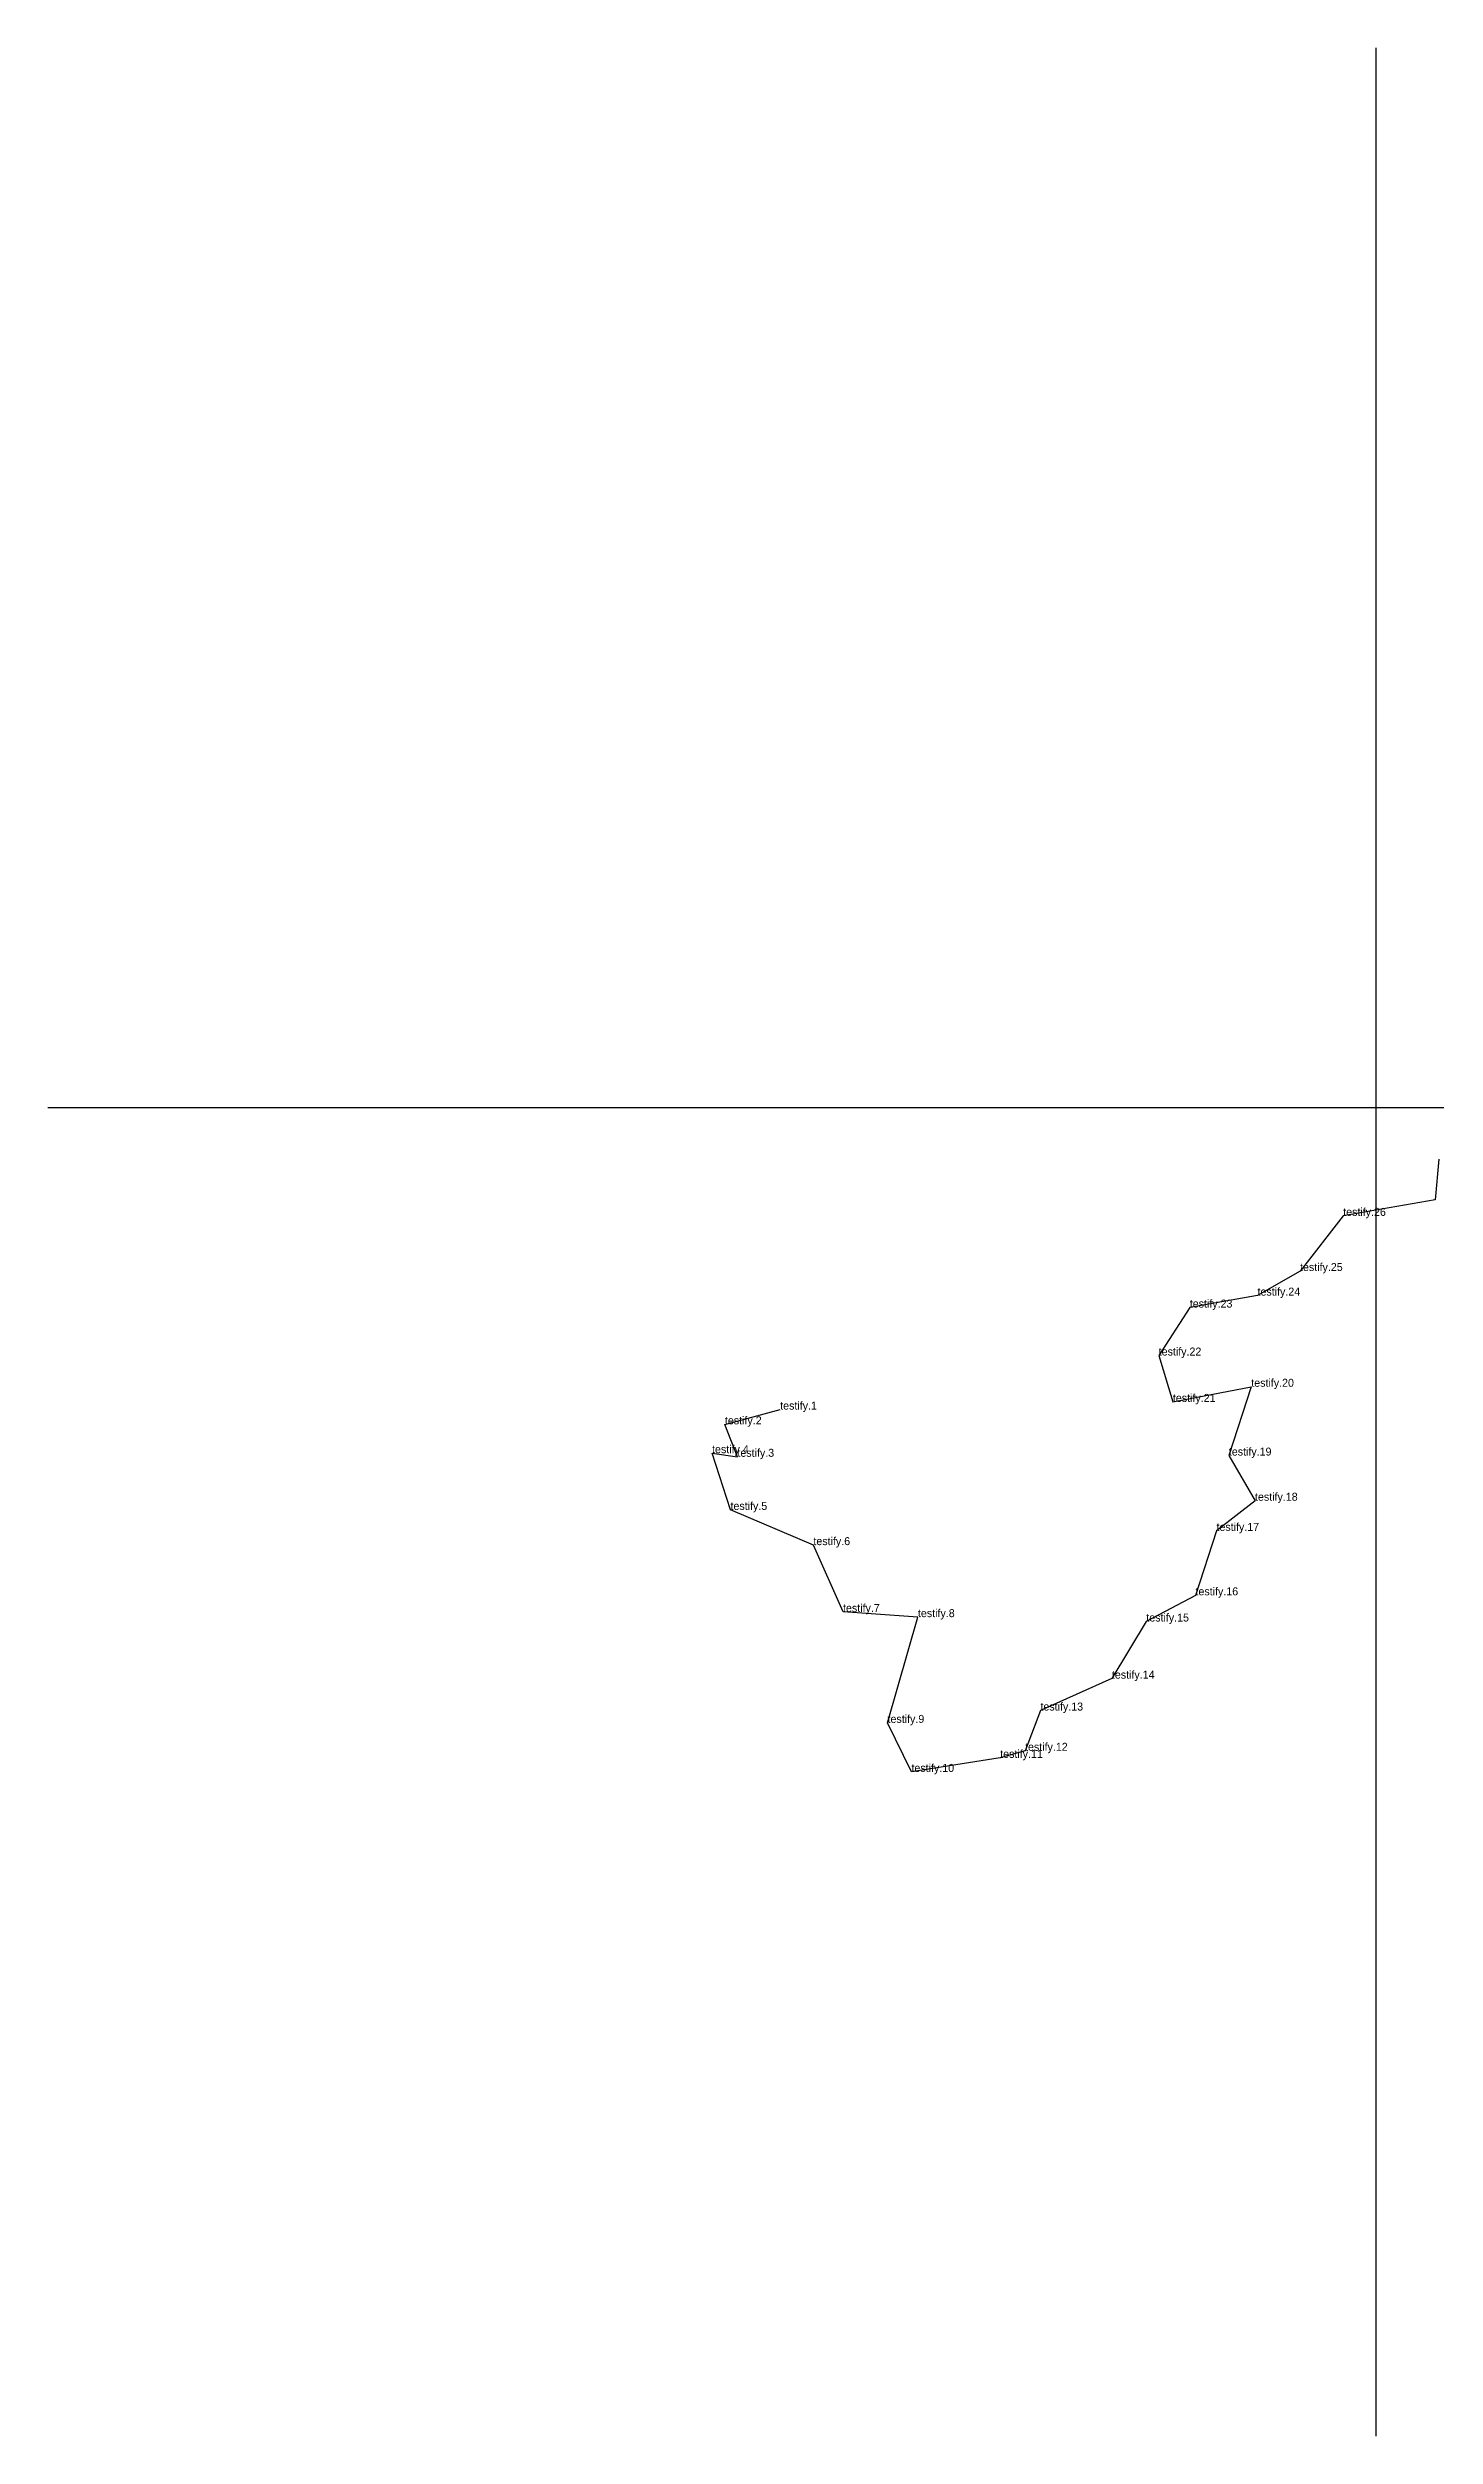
# Model space of a CAD drawing. Extents: x 0 to 208, y 0 to 180.
# Drawn here: x 0 to 104.4, y 0 to 179.8 of the extents above; entities that cross this region are included whole.
import ezdxf

# ---------------------------------------------------------------- set-up
doc = ezdxf.new("R2010")
doc.units = 0
for name, color, linetype in [('CentreLine', 5, 'CONTINUOUS'), ('Grid', 7, 'CONTINUOUS'), ('Labels', 7, 'CONTINUOUS')]:
    doc.layers.add(name, color=color, linetype=linetype)

msp = doc.modelspace()

# ---------------------------------------------------------------- linework, layer by layer
at = {"layer": 'CentreLine'}
for p, q in [((104.7, 96.13, 43.26), (104.43, 93.07, 43.86)), ((97.51, 91.85, 43.49), (94.26, 87.7, 45.41)), ((104.43, 93.07, 43.86), (97.51, 91.85, 43.49)), ((94.26, 87.7, 45.41), (91.06, 85.85, 45.54)), ((85.96, 84.95, 44.15), (83.62, 81.34, 45.06)), ((91.06, 85.85, 45.54), (85.96, 84.95, 44.15)), ((83.62, 81.34, 45.06), (84.69, 77.85, 45.25)), ((84.69, 77.85, 45.25), (90.59, 78.99, 45.57)), ((90.59, 78.99, 45.57), (88.9, 73.81, 45.09)), ((50.97, 76.16, 59.9), (55.13, 77.27, 61.73)), ((51.91, 73.72, 57.79), (50.97, 76.16, 59.9)), ((51.39, 69.72, 54.66), (50, 73.99, 56.85)), ((50, 73.99, 56.85), (51.91, 73.72, 57.79)), ((88.9, 73.81, 45.09), (90.87, 70.41, 45.16)), ((90.87, 70.41, 45.16), (87.97, 68.14, 44.51)), ((57.63, 67.07, 52.71), (51.39, 69.72, 54.66)), ((59.86, 62.04, 51.14), (57.63, 67.07, 52.71)), ((87.97, 68.14, 44.51), (86.39, 63.29, 44.42)), ((86.39, 63.29, 44.42), (82.69, 61.32, 44.13)), ((65.5, 61.65, 49.19), (59.86, 62.04, 51.14)), ((63.21, 53.69, 48.61), (65.5, 61.65, 49.19)), ((82.69, 61.32, 44.13), (80.1, 57.02, 44.48)), ((80.1, 57.02, 44.48), (74.72, 54.62, 44.38)), ((74.72, 54.62, 44.38), (73.56, 51.59, 44.61)), ((65.01, 50, 47.74), (63.21, 53.69, 48.61)), ((71.69, 51.06, 46.18), (65.01, 50, 47.74)), ((73.56, 51.59, 44.61), (71.69, 51.06, 46.18))]:
    msp.add_line(p, q, dxfattribs=at)
at = {"layer": 'Grid'}
for p, q in [((100, 0), (100, 179.77)), ((0, 100), (208.35, 100))]:
    msp.add_line(p, q, dxfattribs=at)

# ---------------------------------------------------------------- texts
at = {"layer": 'Labels'}
for s, p in [('testify.26', (97.51, 91.85, 43.49)), ('testify.25', (94.26, 87.7, 45.41)), ('testify.24', (91.06, 85.85, 45.54)), ('testify.23', (85.96, 84.95, 44.15)), ('testify.22', (83.62, 81.34, 45.06)), ('testify.20', (90.59, 78.99, 45.57)), ('testify.1', (55.13, 77.27, 61.73)), ('testify.21', (84.69, 77.85, 45.25)), ('testify.2', (50.97, 76.16, 59.9)), ('testify.4', (50, 73.99, 56.85)), ('testify.3', (51.91, 73.72, 57.79)), ('testify.19', (88.9, 73.81, 45.09)), ('testify.5', (51.39, 69.72, 54.66)), ('testify.18', (90.87, 70.41, 45.16)), ('testify.17', (87.97, 68.14, 44.51)), ('testify.6', (57.63, 67.07, 52.71)), ('testify.16', (86.39, 63.29, 44.42)), ('testify.7', (59.86, 62.04, 51.14)), ('testify.8', (65.5, 61.65, 49.19)), ('testify.15', (82.69, 61.32, 44.13)), ('testify.14', (80.1, 57.02, 44.48)), ('testify.9', (63.21, 53.69, 48.61)), ('testify.13', (74.72, 54.62, 44.38)), ('testify.12', (73.56, 51.59, 44.61)), ('testify.10', (65.01, 50, 47.74)), ('testify.11', (71.69, 51.06, 46.18))]:
    msp.add_text(s, height=0.6, dxfattribs=at).set_placement(p)

doc.saveas('drawing.dxf')
